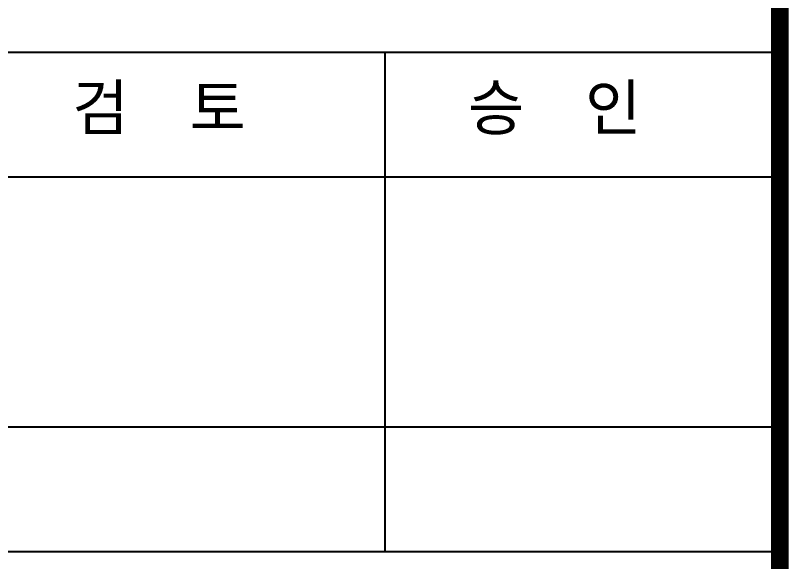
# Model space of a CAD drawing. Header units: millimetres. Extents: x 0 to 421, y -1 to 297.
# Drawn here: x 394.44 to 409.93, y 29.69 to 40.62 of the extents above; entities that cross this region are included whole.
import ezdxf

# ---------------------------------------------------------------- set-up
doc = ezdxf.new("R2010")
doc.units = ezdxf.units.MM
doc.header["$LTSCALE"] = 1000
doc.layers.get('0').update_dxf_attribs({"lineweight": 9})
doc.layers.add('HEC_FRAME', color=7, linetype='Continuous')
doc.styles.add('HUMAN', font='malgun.ttf')

# ---------------------------------------------------------------- blocks, each defined once
blk = doc.blocks.new('HEC DWG-Form2014')
blk.add_lwpolyline([(820.476, 574.871), (28.473, 574.871), (28.473, 19.799), (820.476, 19.799)], close=True)
at = {"layer": 'HEC_FRAME', "color": 3, "linetype": 'Continuous', "const_width": 0.708}
blk.add_lwpolyline([(28.473, 19.799), (820.476, 19.799), (820.476, 574.871), (28.473, 574.871)], close=True, dxfattribs=at)
at = {"layer": 'HEC_FRAME', "color": 6, "linetype": 'Continuous'}
for points in [[(740.524, 79.871), (820.496, 79.871)], [(804.629, 79.871), (804.629, 59.847)], [(757.028, 74.865), (820.496, 74.865)], [(757.028, 64.853), (820.496, 64.853)], [(740.524, 59.847), (820.496, 59.847)]]:
    blk.add_lwpolyline(points, dxfattribs=at)
at = {"layer": 'HEC_FRAME', "color": 4, "style": 'HUMAN'}
for s, p in [('검    토', (792.094, 76.749)), ('승    인', (807.961, 76.749))]:
    blk.add_text(s, height=1.8021, dxfattribs=at).set_placement(p)

msp = doc.modelspace()

# ---------------------------------------------------------------- block references
at = {"xscale": 0.4994054696789535, "yscale": 0.4994054696789535, "zscale": 0.4994054696789535}
msp.add_blockref('HEC DWG-Form2014', (0, 0), dxfattribs=at)

doc.saveas('drawing.dxf')
